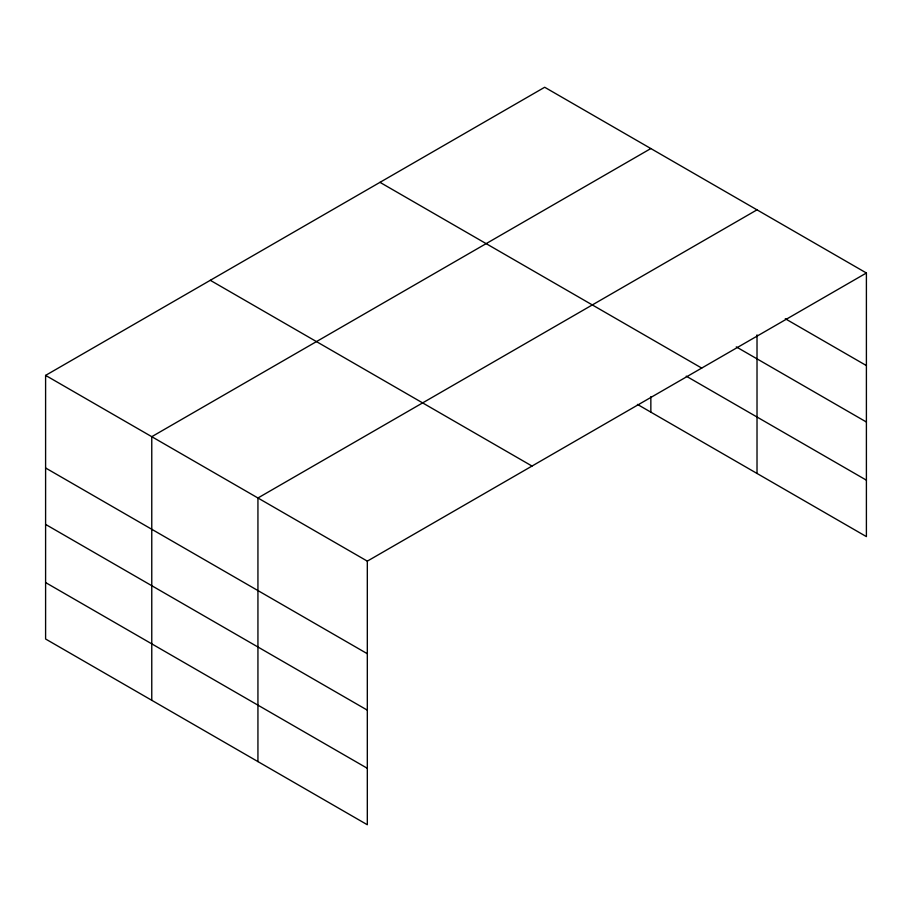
<?xml version="1.0" encoding="UTF-8"?>
<svg xmlns="http://www.w3.org/2000/svg" width="912" height="912" viewBox="0 0 912 912"><rect width="100%" height="100%" fill="white"/><g stroke="black" fill="none" stroke-linecap="round" stroke-linejoin="round"><path stroke-width="1.37" d="M866.4 272.996L544.681 87.256L45.6 375.391L45.6 639.004L367.319 824.744L367.319 561.142L866.4 272.996L866.4 536.609L637.431 404.404M650.849 148.542L151.768 436.688L151.768 700.302M757.017 209.84L257.936 497.986L257.936 761.6M785.289 318.744L866.4 365.575M736.269 346.879L866.4 422.017M379.985 182.343L701.704 368.083M686.234 376.154L866.4 480.168M210.296 280.303L532.015 466.055M45.6 375.391L367.319 561.142M45.6 467.981L367.319 653.722M45.6 524.411L367.319 710.152M45.6 582.563L367.319 768.303M757.017 334.875L757.017 473.453M650.849 396.64L650.849 412.156"/></g></svg>
